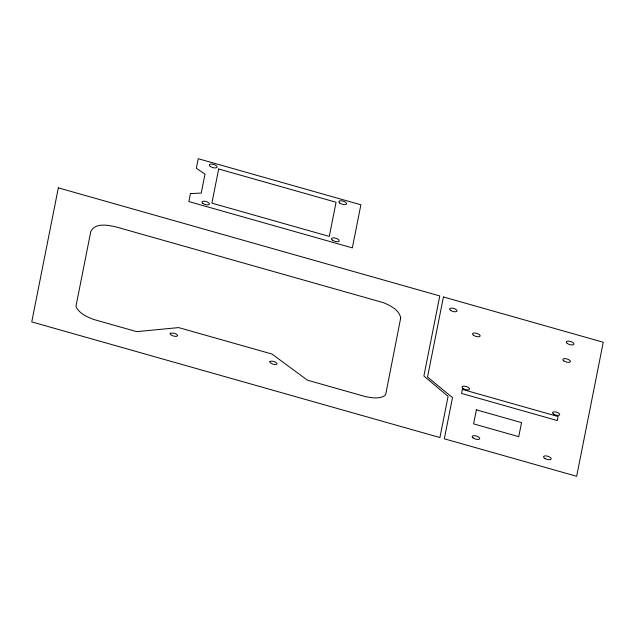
<?xml version="1.0" encoding="UTF-8"?>
<svg xmlns="http://www.w3.org/2000/svg" width="635" height="635" viewBox="0 0 635 635"><rect width="100%" height="100%" fill="white"/><g stroke="black" fill="none" stroke-linecap="round" stroke-linejoin="round"><path stroke-width="0.95" d="M400.709 317.952L386.032 392.795A20.391 8.168 16.7 0 1 384.532 395.795C378.666 399.288 371.324 397.724 365.006 396.486L307.38 380.159L272.026 354.06L178.618 327.589L136.7 331.645L93.583 319.429C87.447 317.024 80.82 314.158 76.986 308.523A22.249 8.906 16.7 0 1 76.208 305.014L90.789 231.513C95.179 222.345 108.347 225.171 116.348 226.997L383.603 302.72C390.493 305.705 399.209 309.793 400.709 317.952M58.341 187.857L31.75 321.905L439.92 437.547L448.088 396.359L423.894 376.015L439.777 295.934L58.341 187.857M190.444 193.58L188.865 201.565L352.338 247.88L360.886 204.795L198.231 158.71L196.334 168.283L205.002 174.101L201.239 193.08L190.444 193.58M218.67 168.981L211.892 203.152L329.287 236.418L336.066 202.248L218.67 168.981M443.42 296.966L427.538 377.047L452.493 397.605L444.325 438.793L576.659 476.29L603.25 342.249L443.42 296.966M462.344 389.406L461.55 393.43L557.3 420.553L558.094 416.536L462.344 389.406M476.385 409.829L473.599 423.878L518.747 436.666L521.533 422.624L476.385 409.829M170.299 333.224L170.148 333.986L170.998 334.931L173.585 336.121L176.339 336.447L177.657 335.717L176.76 334.351L174.173 333.161L170.299 333.224M269.938 361.466L270.089 362.656L273.113 364.268L275.788 364.585L277.058 363.879L276.709 363.022L274.622 361.72L271.812 361.077L269.938 361.466M473.107 437.92A3.929 1.572 16.7 0 0 479.544 438.968A3.929 1.572 16.7 0 0 475.21 435.769A3.929 1.572 16.7 0 0 473.107 437.92M544.989 458.494A3.985 1.595 16.7 0 0 551.164 458.962A3.985 1.595 16.7 0 0 545.933 455.898A3.985 1.595 16.7 0 0 544.989 458.494M462.955 388.366A3.889 1.556 16.7 0 0 469.344 389.453A3.889 1.556 16.7 0 0 465.137 386.278A3.889 1.556 16.7 0 0 462.955 388.366M553.395 413.941A3.715 1.484 16.7 0 0 559.498 414.98A3.715 1.484 16.7 0 0 555.482 411.948A3.715 1.484 16.7 0 0 553.395 413.941M563.793 360.831A3.905 1.564 16.7 0 0 570.206 361.918A3.905 1.564 16.7 0 0 565.983 358.727A3.905 1.564 16.7 0 0 563.793 360.831M473.44 335.24A3.953 1.58 16.7 0 0 479.941 336.344A3.953 1.58 16.7 0 0 475.663 333.121A3.953 1.58 16.7 0 0 473.44 335.24M450.477 310.277A3.85 1.54 16.7 0 0 456.795 311.348A3.85 1.54 16.7 0 0 452.636 308.205A3.85 1.54 16.7 0 0 450.477 310.277M567.206 343.384A3.969 1.587 16.7 0 0 573.73 344.487A3.969 1.587 16.7 0 0 569.436 341.249A3.969 1.587 16.7 0 0 567.206 343.384M332.383 240.117A4.024 1.611 16.7 0 0 338.995 241.237A4.024 1.611 16.7 0 0 334.637 237.958A4.024 1.611 16.7 0 0 332.383 240.117M202.819 203.375A3.897 1.564 16.7 0 0 209.225 204.462A3.897 1.564 16.7 0 0 205.01 201.279A3.897 1.564 16.7 0 0 202.819 203.375M210.217 166.346A4.064 1.627 16.7 0 0 216.9 167.481A4.064 1.627 16.7 0 0 212.495 164.163A4.064 1.627 16.7 0 0 210.217 166.346M339.741 203.033A4.024 1.611 16.7 0 0 346.345 204.152A4.024 1.611 16.7 0 0 341.995 200.866A4.024 1.611 16.7 0 0 339.741 203.033"/></g></svg>
